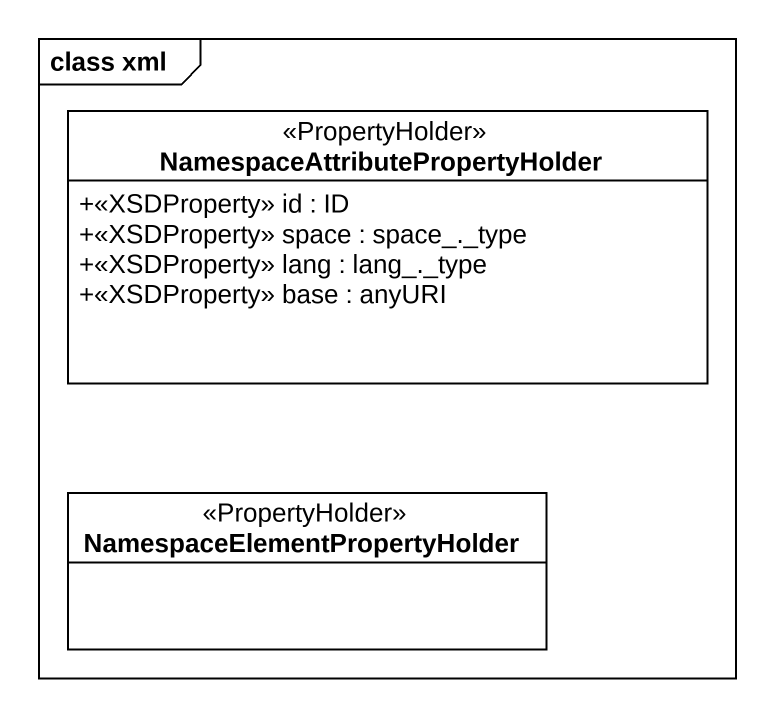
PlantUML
@startuml
mainframe class xml
hide circle
hide empty members
skinparam classAttributeIconSize 0
class "NamespaceAttributePropertyHolder" as NamespaceAttributePropertyHo <<PropertyHolder>> {
  +<<XSDProperty>> id : ID
  +<<XSDProperty>> space : space_._type
  +<<XSDProperty>> lang : lang_._type
  +<<XSDProperty>> base : anyURI
}
class "NamespaceElementPropertyHolder" as NamespaceElementPropertyHold <<PropertyHolder>>
@enduml
